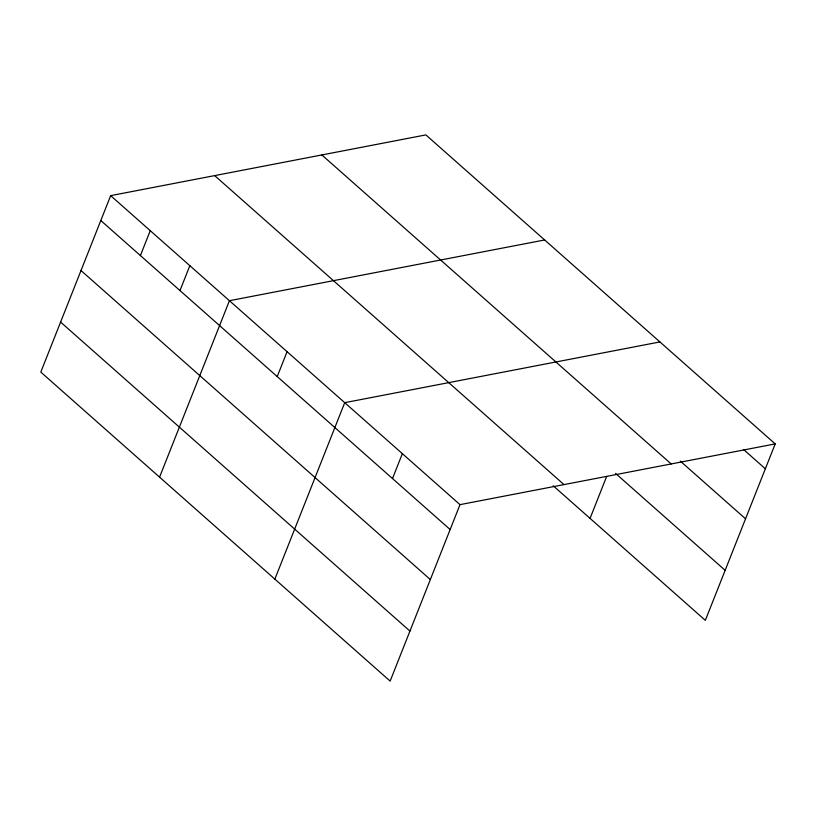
<?xml version="1.0" encoding="UTF-8"?>
<svg xmlns="http://www.w3.org/2000/svg" width="816" height="816" viewBox="0 0 816 816"><rect width="100%" height="100%" fill="white"/><g stroke="black" fill="none" stroke-linecap="round" stroke-linejoin="round"><path stroke-width="1.22" d="M775.2 443.904L425.86 134.905L110.66 195.646L40.8 372.096L390.14 681.095L460 504.645L775.2 443.904L705.34 620.354L553.207 485.785M140.403 255.551L150.256 230.673M179.989 290.567L189.842 265.69M159.569 477.156L229.439 300.706L544.639 239.965M277.226 376.574L287.079 351.696M274.859 579.125L344.719 402.676L659.92 341.935M392.506 478.543L402.359 453.665M590.06 518.384L606.635 476.503M743.621 449.555L765.347 468.782M680.35 461.132L745.549 518.803M321.851 154.948L671.18 463.947M615.529 473.382L725.138 570.333M214.679 175.603L564.009 484.602M110.66 195.646L460 504.645M100.807 220.534L450.146 529.533M81.008 270.545L430.338 579.544M60.598 322.085L409.938 631.084"/></g></svg>
